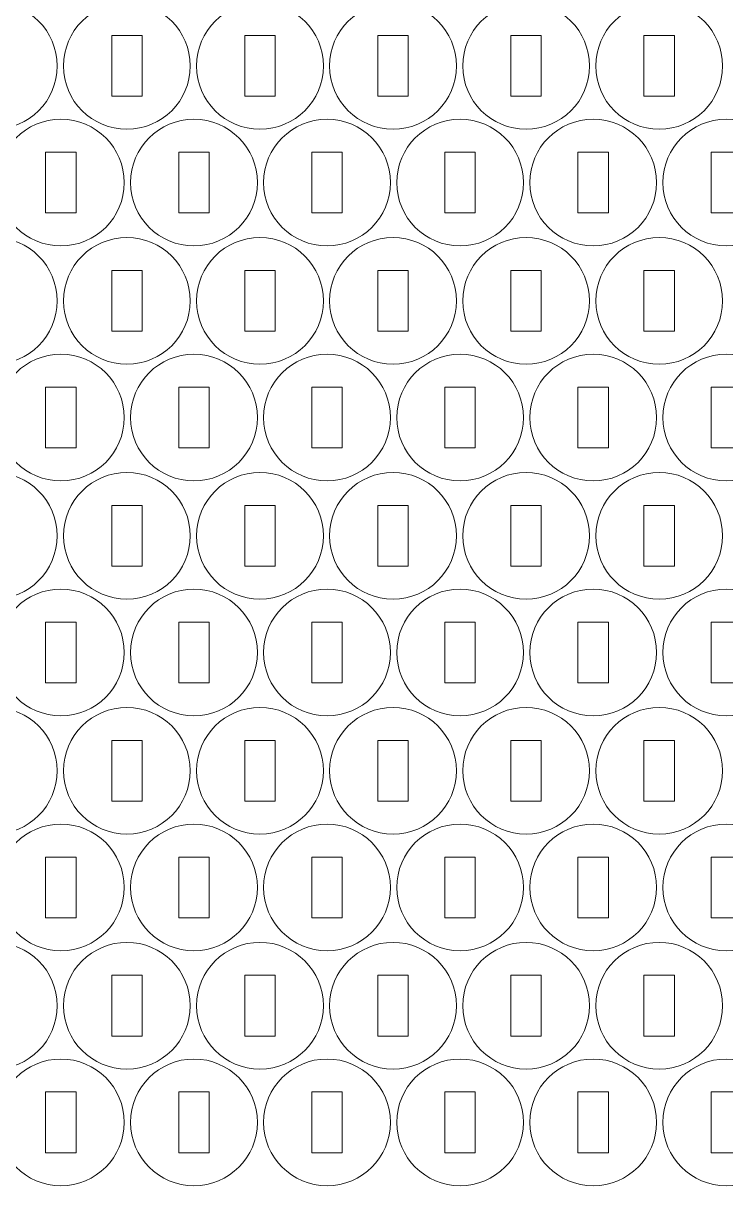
# Model space of a CAD drawing. Header units: millimetres. Extents: x -587 to 587, y -183 to 183.
# Drawn here: x 379.8 to 449.1, y -50.1 to 64.6 of the extents above; entities that cross this region are included whole.
import ezdxf

# ---------------------------------------------------------------- set-up
doc = ezdxf.new("R2010")
doc.units = ezdxf.units.MM
doc.header["$MEASUREMENT"] = 0
doc.layers.add('Camada 1', color=7, linetype='Continuous')

msp = doc.modelspace()

# ---------------------------------------------------------------- linework, layer by layer
at = {"layer": 'Camada 1', "lineweight": 20}
for points in [[(376.8884, 66.6171), (380.3402, 66.6171), (383.1384, 63.8189), (383.1384, 60.3671), (383.1384, 60.3671), (383.1384, 56.9153), (380.3402, 54.1171), (376.8884, 54.1171), (376.8884, 54.1171), (373.4366, 54.1171), (370.6384, 56.9153), (370.6384, 60.3671), (370.6384, 60.3671), (370.6384, 63.8189), (373.4366, 66.6171), (376.8884, 66.6171)], [(390.0117, 66.6171), (393.4635, 66.6171), (396.2617, 63.8189), (396.2617, 60.3671), (396.2617, 60.3671), (396.2617, 56.9153), (393.4635, 54.1171), (390.0117, 54.1171), (390.0117, 54.1171), (386.5599, 54.1171), (383.7617, 56.9153), (383.7617, 60.3671), (383.7617, 60.3671), (383.7617, 63.8189), (386.5599, 66.6171), (390.0117, 66.6171)], [(403.135, 66.6171), (406.5868, 66.6171), (409.385, 63.8189), (409.385, 60.3671), (409.385, 60.3671), (409.385, 56.9153), (406.5868, 54.1171), (403.135, 54.1171), (403.135, 54.1171), (399.6832, 54.1171), (396.885, 56.9153), (396.885, 60.3671), (396.885, 60.3671), (396.885, 63.8189), (399.6832, 66.6171), (403.135, 66.6171)], [(416.2583, 66.6171), (419.7101, 66.6171), (422.5083, 63.8189), (422.5083, 60.3671), (422.5083, 60.3671), (422.5083, 56.9153), (419.7101, 54.1171), (416.2583, 54.1171), (416.2583, 54.1171), (412.8065, 54.1171), (410.0083, 56.9153), (410.0083, 60.3671), (410.0083, 60.3671), (410.0083, 63.8189), (412.8065, 66.6171), (416.2583, 66.6171)], [(429.3816, 66.6171), (432.8334, 66.6171), (435.6316, 63.8189), (435.6316, 60.3671), (435.6316, 60.3671), (435.6316, 56.9153), (432.8334, 54.1171), (429.3816, 54.1171), (429.3816, 54.1171), (425.9298, 54.1171), (423.1316, 56.9153), (423.1316, 60.3671), (423.1316, 60.3671), (423.1316, 63.8189), (425.9298, 66.6171), (429.3816, 66.6171)], [(442.5049, 66.6171), (445.9567, 66.6171), (448.7549, 63.8189), (448.7549, 60.3671), (448.7549, 60.3671), (448.7549, 56.9153), (445.9567, 54.1171), (442.5049, 54.1171), (442.5049, 54.1171), (439.0531, 54.1171), (436.2549, 56.9153), (436.2549, 60.3671), (436.2549, 60.3671), (436.2549, 63.8189), (439.0531, 66.6171), (442.5049, 66.6171)], [(388.5117, 63.3671), (388.5117, 63.3671), (391.5117, 63.3671), (391.5117, 63.3671), (391.5117, 63.3671), (391.5117, 63.3671), (391.5117, 57.3671), (391.5117, 57.3671), (391.5117, 57.3671), (391.5117, 57.3671), (388.5117, 57.3671), (388.5117, 57.3671), (388.5117, 57.3671), (388.5117, 57.3671), (388.5117, 63.3671), (388.5117, 63.3671)], [(401.635, 63.3671), (401.635, 63.3671), (404.635, 63.3671), (404.635, 63.3671), (404.635, 63.3671), (404.635, 63.3671), (404.635, 57.3671), (404.635, 57.3671), (404.635, 57.3671), (404.635, 57.3671), (401.635, 57.3671), (401.635, 57.3671), (401.635, 57.3671), (401.635, 57.3671), (401.635, 63.3671), (401.635, 63.3671)], [(414.7583, 63.3671), (414.7583, 63.3671), (417.7583, 63.3671), (417.7583, 63.3671), (417.7583, 63.3671), (417.7583, 63.3671), (417.7583, 57.3671), (417.7583, 57.3671), (417.7583, 57.3671), (417.7583, 57.3671), (414.7583, 57.3671), (414.7583, 57.3671), (414.7583, 57.3671), (414.7583, 57.3671), (414.7583, 63.3671), (414.7583, 63.3671)], [(427.8816, 63.3671), (427.8816, 63.3671), (430.8816, 63.3671), (430.8816, 63.3671), (430.8816, 63.3671), (430.8816, 63.3671), (430.8816, 57.3671), (430.8816, 57.3671), (430.8816, 57.3671), (430.8816, 57.3671), (427.8816, 57.3671), (427.8816, 57.3671), (427.8816, 57.3671), (427.8816, 57.3671), (427.8816, 63.3671), (427.8816, 63.3671)], [(441.0049, 63.3671), (441.0049, 63.3671), (444.0049, 63.3671), (444.0049, 63.3671), (444.0049, 63.3671), (444.0049, 63.3671), (444.0049, 57.3671), (444.0049, 57.3671), (444.0049, 57.3671), (444.0049, 57.3671), (441.0049, 57.3671), (441.0049, 57.3671), (441.0049, 57.3671), (441.0049, 57.3671), (441.0049, 63.3671), (441.0049, 63.3671)], [(383.503, 55.1076), (386.9548, 55.1076), (389.753, 52.3094), (389.753, 48.8576), (389.753, 48.8576), (389.753, 45.4058), (386.9548, 42.6076), (383.503, 42.6076), (383.503, 42.6076), (380.0512, 42.6076), (377.253, 45.4058), (377.253, 48.8576), (377.253, 48.8576), (377.253, 52.3094), (380.0512, 55.1076), (383.503, 55.1076)], [(396.6263, 55.1076), (400.0781, 55.1076), (402.8763, 52.3094), (402.8763, 48.8576), (402.8763, 48.8576), (402.8763, 45.4058), (400.0781, 42.6076), (396.6263, 42.6076), (396.6263, 42.6076), (393.1745, 42.6076), (390.3763, 45.4058), (390.3763, 48.8576), (390.3763, 48.8576), (390.3763, 52.3094), (393.1745, 55.1076), (396.6263, 55.1076)], [(409.7496, 55.1076), (413.2014, 55.1076), (415.9996, 52.3094), (415.9996, 48.8576), (415.9996, 48.8576), (415.9996, 45.4058), (413.2014, 42.6076), (409.7496, 42.6076), (409.7496, 42.6076), (406.2978, 42.6076), (403.4996, 45.4058), (403.4996, 48.8576), (403.4996, 48.8576), (403.4996, 52.3094), (406.2978, 55.1076), (409.7496, 55.1076)], [(422.8729, 55.1076), (426.3247, 55.1076), (429.1229, 52.3094), (429.1229, 48.8576), (429.1229, 48.8576), (429.1229, 45.4058), (426.3247, 42.6076), (422.8729, 42.6076), (422.8729, 42.6076), (419.4211, 42.6076), (416.6229, 45.4058), (416.6229, 48.8576), (416.6229, 48.8576), (416.6229, 52.3094), (419.4211, 55.1076), (422.8729, 55.1076)], [(435.9962, 55.1076), (439.448, 55.1076), (442.2462, 52.3094), (442.2462, 48.8576), (442.2462, 48.8576), (442.2462, 45.4058), (439.448, 42.6076), (435.9962, 42.6076), (435.9962, 42.6076), (432.5444, 42.6076), (429.7462, 45.4058), (429.7462, 48.8576), (429.7462, 48.8576), (429.7462, 52.3094), (432.5444, 55.1076), (435.9962, 55.1076)], [(449.1195, 55.1076), (452.5713, 55.1076), (455.3695, 52.3094), (455.3695, 48.8576), (455.3695, 48.8576), (455.3695, 45.4058), (452.5713, 42.6076), (449.1195, 42.6076), (449.1195, 42.6076), (445.6677, 42.6076), (442.8695, 45.4058), (442.8695, 48.8576), (442.8695, 48.8576), (442.8695, 52.3094), (445.6677, 55.1076), (449.1195, 55.1076)], [(382.003, 51.8576), (382.003, 51.8576), (385.003, 51.8576), (385.003, 51.8576), (385.003, 51.8576), (385.003, 51.8576), (385.003, 45.8576), (385.003, 45.8576), (385.003, 45.8576), (385.003, 45.8576), (382.003, 45.8576), (382.003, 45.8576), (382.003, 45.8576), (382.003, 45.8576), (382.003, 51.8576), (382.003, 51.8576)], [(395.1263, 51.8576), (395.1263, 51.8576), (398.1263, 51.8576), (398.1263, 51.8576), (398.1263, 51.8576), (398.1263, 51.8576), (398.1263, 45.8576), (398.1263, 45.8576), (398.1263, 45.8576), (398.1263, 45.8576), (395.1263, 45.8576), (395.1263, 45.8576), (395.1263, 45.8576), (395.1263, 45.8576), (395.1263, 51.8576), (395.1263, 51.8576)], [(408.2496, 51.8576), (408.2496, 51.8576), (411.2496, 51.8576), (411.2496, 51.8576), (411.2496, 51.8576), (411.2496, 51.8576), (411.2496, 45.8576), (411.2496, 45.8576), (411.2496, 45.8576), (411.2496, 45.8576), (408.2496, 45.8576), (408.2496, 45.8576), (408.2496, 45.8576), (408.2496, 45.8576), (408.2496, 51.8576), (408.2496, 51.8576)], [(421.3729, 51.8576), (421.3729, 51.8576), (424.3729, 51.8576), (424.3729, 51.8576), (424.3729, 51.8576), (424.3729, 51.8576), (424.3729, 45.8576), (424.3729, 45.8576), (424.3729, 45.8576), (424.3729, 45.8576), (421.3729, 45.8576), (421.3729, 45.8576), (421.3729, 45.8576), (421.3729, 45.8576), (421.3729, 51.8576), (421.3729, 51.8576)], [(434.4962, 51.8576), (434.4962, 51.8576), (437.4962, 51.8576), (437.4962, 51.8576), (437.4962, 51.8576), (437.4962, 51.8576), (437.4962, 45.8576), (437.4962, 45.8576), (437.4962, 45.8576), (437.4962, 45.8576), (434.4962, 45.8576), (434.4962, 45.8576), (434.4962, 45.8576), (434.4962, 45.8576), (434.4962, 51.8576), (434.4962, 51.8576)], [(447.6195, 51.8576), (447.6195, 51.8576), (450.6195, 51.8576), (450.6195, 51.8576), (450.6195, 51.8576), (450.6195, 51.8576), (450.6195, 45.8576), (450.6195, 45.8576), (450.6195, 45.8576), (450.6195, 45.8576), (447.6195, 45.8576), (447.6195, 45.8576), (447.6195, 45.8576), (447.6195, 45.8576), (447.6195, 51.8576), (447.6195, 51.8576)], [(376.8884, 43.4395), (380.3402, 43.4395), (383.1384, 40.6413), (383.1384, 37.1895), (383.1384, 37.1895), (383.1384, 33.7377), (380.3402, 30.9395), (376.8884, 30.9395), (376.8884, 30.9395), (373.4366, 30.9395), (370.6384, 33.7377), (370.6384, 37.1895), (370.6384, 37.1895), (370.6384, 40.6413), (373.4366, 43.4395), (376.8884, 43.4395)], [(390.0117, 43.4395), (393.4635, 43.4395), (396.2617, 40.6413), (396.2617, 37.1895), (396.2617, 37.1895), (396.2617, 33.7377), (393.4635, 30.9395), (390.0117, 30.9395), (390.0117, 30.9395), (386.5599, 30.9395), (383.7617, 33.7377), (383.7617, 37.1895), (383.7617, 37.1895), (383.7617, 40.6413), (386.5599, 43.4395), (390.0117, 43.4395)], [(403.135, 43.4395), (406.5868, 43.4395), (409.385, 40.6413), (409.385, 37.1895), (409.385, 37.1895), (409.385, 33.7377), (406.5868, 30.9395), (403.135, 30.9395), (403.135, 30.9395), (399.6832, 30.9395), (396.885, 33.7377), (396.885, 37.1895), (396.885, 37.1895), (396.885, 40.6413), (399.6832, 43.4395), (403.135, 43.4395)], [(416.2583, 43.4395), (419.7101, 43.4395), (422.5083, 40.6413), (422.5083, 37.1895), (422.5083, 37.1895), (422.5083, 33.7377), (419.7101, 30.9395), (416.2583, 30.9395), (416.2583, 30.9395), (412.8065, 30.9395), (410.0083, 33.7377), (410.0083, 37.1895), (410.0083, 37.1895), (410.0083, 40.6413), (412.8065, 43.4395), (416.2583, 43.4395)], [(429.3816, 43.4395), (432.8334, 43.4395), (435.6316, 40.6413), (435.6316, 37.1895), (435.6316, 37.1895), (435.6316, 33.7377), (432.8334, 30.9395), (429.3816, 30.9395), (429.3816, 30.9395), (425.9298, 30.9395), (423.1316, 33.7377), (423.1316, 37.1895), (423.1316, 37.1895), (423.1316, 40.6413), (425.9298, 43.4395), (429.3816, 43.4395)], [(442.5049, 43.4395), (445.9567, 43.4395), (448.7549, 40.6413), (448.7549, 37.1895), (448.7549, 37.1895), (448.7549, 33.7377), (445.9567, 30.9395), (442.5049, 30.9395), (442.5049, 30.9395), (439.0531, 30.9395), (436.2549, 33.7377), (436.2549, 37.1895), (436.2549, 37.1895), (436.2549, 40.6413), (439.0531, 43.4395), (442.5049, 43.4395)], [(388.5117, 40.1895), (388.5117, 40.1895), (391.5117, 40.1895), (391.5117, 40.1895), (391.5117, 40.1895), (391.5117, 40.1895), (391.5117, 34.1895), (391.5117, 34.1895), (391.5117, 34.1895), (391.5117, 34.1895), (388.5117, 34.1895), (388.5117, 34.1895), (388.5117, 34.1895), (388.5117, 34.1895), (388.5117, 40.1895), (388.5117, 40.1895)], [(401.635, 40.1895), (401.635, 40.1895), (404.635, 40.1895), (404.635, 40.1895), (404.635, 40.1895), (404.635, 40.1895), (404.635, 34.1895), (404.635, 34.1895), (404.635, 34.1895), (404.635, 34.1895), (401.635, 34.1895), (401.635, 34.1895), (401.635, 34.1895), (401.635, 34.1895), (401.635, 40.1895), (401.635, 40.1895)], [(414.7583, 40.1895), (414.7583, 40.1895), (417.7583, 40.1895), (417.7583, 40.1895), (417.7583, 40.1895), (417.7583, 40.1895), (417.7583, 34.1895), (417.7583, 34.1895), (417.7583, 34.1895), (417.7583, 34.1895), (414.7583, 34.1895), (414.7583, 34.1895), (414.7583, 34.1895), (414.7583, 34.1895), (414.7583, 40.1895), (414.7583, 40.1895)], [(427.8816, 40.1895), (427.8816, 40.1895), (430.8816, 40.1895), (430.8816, 40.1895), (430.8816, 40.1895), (430.8816, 40.1895), (430.8816, 34.1895), (430.8816, 34.1895), (430.8816, 34.1895), (430.8816, 34.1895), (427.8816, 34.1895), (427.8816, 34.1895), (427.8816, 34.1895), (427.8816, 34.1895), (427.8816, 40.1895), (427.8816, 40.1895)], [(441.0049, 40.1895), (441.0049, 40.1895), (444.0049, 40.1895), (444.0049, 40.1895), (444.0049, 40.1895), (444.0049, 40.1895), (444.0049, 34.1895), (444.0049, 34.1895), (444.0049, 34.1895), (444.0049, 34.1895), (441.0049, 34.1895), (441.0049, 34.1895), (441.0049, 34.1895), (441.0049, 34.1895), (441.0049, 40.1895), (441.0049, 40.1895)], [(383.503, 31.93), (386.9548, 31.93), (389.753, 29.1318), (389.753, 25.68), (389.753, 25.68), (389.753, 22.2282), (386.9548, 19.43), (383.503, 19.43), (383.503, 19.43), (380.0512, 19.43), (377.253, 22.2282), (377.253, 25.68), (377.253, 25.68), (377.253, 29.1318), (380.0512, 31.93), (383.503, 31.93)], [(396.6263, 31.93), (400.0781, 31.93), (402.8763, 29.1318), (402.8763, 25.68), (402.8763, 25.68), (402.8763, 22.2282), (400.0781, 19.43), (396.6263, 19.43), (396.6263, 19.43), (393.1745, 19.43), (390.3763, 22.2282), (390.3763, 25.68), (390.3763, 25.68), (390.3763, 29.1318), (393.1745, 31.93), (396.6263, 31.93)], [(409.7496, 31.93), (413.2014, 31.93), (415.9996, 29.1318), (415.9996, 25.68), (415.9996, 25.68), (415.9996, 22.2282), (413.2014, 19.43), (409.7496, 19.43), (409.7496, 19.43), (406.2978, 19.43), (403.4996, 22.2282), (403.4996, 25.68), (403.4996, 25.68), (403.4996, 29.1318), (406.2978, 31.93), (409.7496, 31.93)], [(422.8729, 31.93), (426.3247, 31.93), (429.1229, 29.1318), (429.1229, 25.68), (429.1229, 25.68), (429.1229, 22.2282), (426.3247, 19.43), (422.8729, 19.43), (422.8729, 19.43), (419.4211, 19.43), (416.6229, 22.2282), (416.6229, 25.68), (416.6229, 25.68), (416.6229, 29.1318), (419.4211, 31.93), (422.8729, 31.93)], [(435.9962, 31.93), (439.448, 31.93), (442.2462, 29.1318), (442.2462, 25.68), (442.2462, 25.68), (442.2462, 22.2282), (439.448, 19.43), (435.9962, 19.43), (435.9962, 19.43), (432.5444, 19.43), (429.7462, 22.2282), (429.7462, 25.68), (429.7462, 25.68), (429.7462, 29.1318), (432.5444, 31.93), (435.9962, 31.93)], [(449.1195, 31.93), (452.5713, 31.93), (455.3695, 29.1318), (455.3695, 25.68), (455.3695, 25.68), (455.3695, 22.2282), (452.5713, 19.43), (449.1195, 19.43), (449.1195, 19.43), (445.6677, 19.43), (442.8695, 22.2282), (442.8695, 25.68), (442.8695, 25.68), (442.8695, 29.1318), (445.6677, 31.93), (449.1195, 31.93)], [(382.003, 28.68), (382.003, 28.68), (385.003, 28.68), (385.003, 28.68), (385.003, 28.68), (385.003, 28.68), (385.003, 22.68), (385.003, 22.68), (385.003, 22.68), (385.003, 22.68), (382.003, 22.68), (382.003, 22.68), (382.003, 22.68), (382.003, 22.68), (382.003, 28.68), (382.003, 28.68)], [(395.1263, 28.68), (395.1263, 28.68), (398.1263, 28.68), (398.1263, 28.68), (398.1263, 28.68), (398.1263, 28.68), (398.1263, 22.68), (398.1263, 22.68), (398.1263, 22.68), (398.1263, 22.68), (395.1263, 22.68), (395.1263, 22.68), (395.1263, 22.68), (395.1263, 22.68), (395.1263, 28.68), (395.1263, 28.68)], [(408.2496, 28.68), (408.2496, 28.68), (411.2496, 28.68), (411.2496, 28.68), (411.2496, 28.68), (411.2496, 28.68), (411.2496, 22.68), (411.2496, 22.68), (411.2496, 22.68), (411.2496, 22.68), (408.2496, 22.68), (408.2496, 22.68), (408.2496, 22.68), (408.2496, 22.68), (408.2496, 28.68), (408.2496, 28.68)], [(421.3729, 28.68), (421.3729, 28.68), (424.3729, 28.68), (424.3729, 28.68), (424.3729, 28.68), (424.3729, 28.68), (424.3729, 22.68), (424.3729, 22.68), (424.3729, 22.68), (424.3729, 22.68), (421.3729, 22.68), (421.3729, 22.68), (421.3729, 22.68), (421.3729, 22.68), (421.3729, 28.68), (421.3729, 28.68)], [(434.4962, 28.68), (434.4962, 28.68), (437.4962, 28.68), (437.4962, 28.68), (437.4962, 28.68), (437.4962, 28.68), (437.4962, 22.68), (437.4962, 22.68), (437.4962, 22.68), (437.4962, 22.68), (434.4962, 22.68), (434.4962, 22.68), (434.4962, 22.68), (434.4962, 22.68), (434.4962, 28.68), (434.4962, 28.68)], [(447.6195, 28.68), (447.6195, 28.68), (450.6195, 28.68), (450.6195, 28.68), (450.6195, 28.68), (450.6195, 28.68), (450.6195, 22.68), (450.6195, 22.68), (450.6195, 22.68), (450.6195, 22.68), (447.6195, 22.68), (447.6195, 22.68), (447.6195, 22.68), (447.6195, 22.68), (447.6195, 28.68), (447.6195, 28.68)], [(376.8884, 20.2619), (380.3402, 20.2619), (383.1384, 17.4637), (383.1384, 14.0119), (383.1384, 14.0119), (383.1384, 10.5601), (380.3402, 7.7619), (376.8884, 7.7619), (376.8884, 7.7619), (373.4366, 7.7619), (370.6384, 10.5601), (370.6384, 14.0119), (370.6384, 14.0119), (370.6384, 17.4637), (373.4366, 20.2619), (376.8884, 20.2619)], [(390.0117, 20.2619), (393.4635, 20.2619), (396.2617, 17.4637), (396.2617, 14.0119), (396.2617, 14.0119), (396.2617, 10.5601), (393.4635, 7.7619), (390.0117, 7.7619), (390.0117, 7.7619), (386.5599, 7.7619), (383.7617, 10.5601), (383.7617, 14.0119), (383.7617, 14.0119), (383.7617, 17.4637), (386.5599, 20.2619), (390.0117, 20.2619)], [(403.135, 20.2619), (406.5868, 20.2619), (409.385, 17.4637), (409.385, 14.0119), (409.385, 14.0119), (409.385, 10.5601), (406.5868, 7.7619), (403.135, 7.7619), (403.135, 7.7619), (399.6832, 7.7619), (396.885, 10.5601), (396.885, 14.0119), (396.885, 14.0119), (396.885, 17.4637), (399.6832, 20.2619), (403.135, 20.2619)], [(416.2583, 20.2619), (419.7101, 20.2619), (422.5083, 17.4637), (422.5083, 14.0119), (422.5083, 14.0119), (422.5083, 10.5601), (419.7101, 7.7619), (416.2583, 7.7619), (416.2583, 7.7619), (412.8065, 7.7619), (410.0083, 10.5601), (410.0083, 14.0119), (410.0083, 14.0119), (410.0083, 17.4637), (412.8065, 20.2619), (416.2583, 20.2619)], [(429.3816, 20.2619), (432.8334, 20.2619), (435.6316, 17.4637), (435.6316, 14.0119), (435.6316, 14.0119), (435.6316, 10.5601), (432.8334, 7.7619), (429.3816, 7.7619), (429.3816, 7.7619), (425.9298, 7.7619), (423.1316, 10.5601), (423.1316, 14.0119), (423.1316, 14.0119), (423.1316, 17.4637), (425.9298, 20.2619), (429.3816, 20.2619)], [(442.5049, 20.2619), (445.9567, 20.2619), (448.7549, 17.4637), (448.7549, 14.0119), (448.7549, 14.0119), (448.7549, 10.5601), (445.9567, 7.7619), (442.5049, 7.7619), (442.5049, 7.7619), (439.0531, 7.7619), (436.2549, 10.5601), (436.2549, 14.0119), (436.2549, 14.0119), (436.2549, 17.4637), (439.0531, 20.2619), (442.5049, 20.2619)], [(388.5117, 17.0119), (388.5117, 17.0119), (391.5117, 17.0119), (391.5117, 17.0119), (391.5117, 17.0119), (391.5117, 17.0119), (391.5117, 11.0119), (391.5117, 11.0119), (391.5117, 11.0119), (391.5117, 11.0119), (388.5117, 11.0119), (388.5117, 11.0119), (388.5117, 11.0119), (388.5117, 11.0119), (388.5117, 17.0119), (388.5117, 17.0119)], [(401.635, 17.0119), (401.635, 17.0119), (404.635, 17.0119), (404.635, 17.0119), (404.635, 17.0119), (404.635, 17.0119), (404.635, 11.0119), (404.635, 11.0119), (404.635, 11.0119), (404.635, 11.0119), (401.635, 11.0119), (401.635, 11.0119), (401.635, 11.0119), (401.635, 11.0119), (401.635, 17.0119), (401.635, 17.0119)], [(414.7583, 17.0119), (414.7583, 17.0119), (417.7583, 17.0119), (417.7583, 17.0119), (417.7583, 17.0119), (417.7583, 17.0119), (417.7583, 11.0119), (417.7583, 11.0119), (417.7583, 11.0119), (417.7583, 11.0119), (414.7583, 11.0119), (414.7583, 11.0119), (414.7583, 11.0119), (414.7583, 11.0119), (414.7583, 17.0119), (414.7583, 17.0119)], [(427.8816, 17.0119), (427.8816, 17.0119), (430.8816, 17.0119), (430.8816, 17.0119), (430.8816, 17.0119), (430.8816, 17.0119), (430.8816, 11.0119), (430.8816, 11.0119), (430.8816, 11.0119), (430.8816, 11.0119), (427.8816, 11.0119), (427.8816, 11.0119), (427.8816, 11.0119), (427.8816, 11.0119), (427.8816, 17.0119), (427.8816, 17.0119)], [(441.0049, 17.0119), (441.0049, 17.0119), (444.0049, 17.0119), (444.0049, 17.0119), (444.0049, 17.0119), (444.0049, 17.0119), (444.0049, 11.0119), (444.0049, 11.0119), (444.0049, 11.0119), (444.0049, 11.0119), (441.0049, 11.0119), (441.0049, 11.0119), (441.0049, 11.0119), (441.0049, 11.0119), (441.0049, 17.0119), (441.0049, 17.0119)], [(383.503, 8.7524), (386.9548, 8.7524), (389.753, 5.9542), (389.753, 2.5024), (389.753, 2.5024), (389.753, -0.9494), (386.9548, -3.7476), (383.503, -3.7476), (383.503, -3.7476), (380.0512, -3.7476), (377.253, -0.9494), (377.253, 2.5024), (377.253, 2.5024), (377.253, 5.9542), (380.0512, 8.7524), (383.503, 8.7524)], [(396.6263, 8.7524), (400.0781, 8.7524), (402.8763, 5.9542), (402.8763, 2.5024), (402.8763, 2.5024), (402.8763, -0.9494), (400.0781, -3.7476), (396.6263, -3.7476), (396.6263, -3.7476), (393.1745, -3.7476), (390.3763, -0.9494), (390.3763, 2.5024), (390.3763, 2.5024), (390.3763, 5.9542), (393.1745, 8.7524), (396.6263, 8.7524)], [(409.7496, 8.7524), (413.2014, 8.7524), (415.9996, 5.9542), (415.9996, 2.5024), (415.9996, 2.5024), (415.9996, -0.9494), (413.2014, -3.7476), (409.7496, -3.7476), (409.7496, -3.7476), (406.2978, -3.7476), (403.4996, -0.9494), (403.4996, 2.5024), (403.4996, 2.5024), (403.4996, 5.9542), (406.2978, 8.7524), (409.7496, 8.7524)], [(422.8729, 8.7524), (426.3247, 8.7524), (429.1229, 5.9542), (429.1229, 2.5024), (429.1229, 2.5024), (429.1229, -0.9494), (426.3247, -3.7476), (422.8729, -3.7476), (422.8729, -3.7476), (419.4211, -3.7476), (416.6229, -0.9494), (416.6229, 2.5024), (416.6229, 2.5024), (416.6229, 5.9542), (419.4211, 8.7524), (422.8729, 8.7524)], [(435.9962, 8.7524), (439.448, 8.7524), (442.2462, 5.9542), (442.2462, 2.5024), (442.2462, 2.5024), (442.2462, -0.9494), (439.448, -3.7476), (435.9962, -3.7476), (435.9962, -3.7476), (432.5444, -3.7476), (429.7462, -0.9494), (429.7462, 2.5024), (429.7462, 2.5024), (429.7462, 5.9542), (432.5444, 8.7524), (435.9962, 8.7524)], [(449.1195, 8.7524), (452.5713, 8.7524), (455.3695, 5.9542), (455.3695, 2.5024), (455.3695, 2.5024), (455.3695, -0.9494), (452.5713, -3.7476), (449.1195, -3.7476), (449.1195, -3.7476), (445.6677, -3.7476), (442.8695, -0.9494), (442.8695, 2.5024), (442.8695, 2.5024), (442.8695, 5.9542), (445.6677, 8.7524), (449.1195, 8.7524)], [(382.003, 5.5024), (382.003, 5.5024), (385.003, 5.5024), (385.003, 5.5024), (385.003, 5.5024), (385.003, 5.5024), (385.003, -0.4976), (385.003, -0.4976), (385.003, -0.4976), (385.003, -0.4976), (382.003, -0.4976), (382.003, -0.4976), (382.003, -0.4976), (382.003, -0.4976), (382.003, 5.5024), (382.003, 5.5024)], [(395.1263, 5.5024), (395.1263, 5.5024), (398.1263, 5.5024), (398.1263, 5.5024), (398.1263, 5.5024), (398.1263, 5.5024), (398.1263, -0.4976), (398.1263, -0.4976), (398.1263, -0.4976), (398.1263, -0.4976), (395.1263, -0.4976), (395.1263, -0.4976), (395.1263, -0.4976), (395.1263, -0.4976), (395.1263, 5.5024), (395.1263, 5.5024)], [(408.2496, 5.5024), (408.2496, 5.5024), (411.2496, 5.5024), (411.2496, 5.5024), (411.2496, 5.5024), (411.2496, 5.5024), (411.2496, -0.4976), (411.2496, -0.4976), (411.2496, -0.4976), (411.2496, -0.4976), (408.2496, -0.4976), (408.2496, -0.4976), (408.2496, -0.4976), (408.2496, -0.4976), (408.2496, 5.5024), (408.2496, 5.5024)], [(421.3729, 5.5024), (421.3729, 5.5024), (424.3729, 5.5024), (424.3729, 5.5024), (424.3729, 5.5024), (424.3729, 5.5024), (424.3729, -0.4976), (424.3729, -0.4976), (424.3729, -0.4976), (424.3729, -0.4976), (421.3729, -0.4976), (421.3729, -0.4976), (421.3729, -0.4976), (421.3729, -0.4976), (421.3729, 5.5024), (421.3729, 5.5024)], [(434.4962, 5.5024), (434.4962, 5.5024), (437.4962, 5.5024), (437.4962, 5.5024), (437.4962, 5.5024), (437.4962, 5.5024), (437.4962, -0.4976), (437.4962, -0.4976), (437.4962, -0.4976), (437.4962, -0.4976), (434.4962, -0.4976), (434.4962, -0.4976), (434.4962, -0.4976), (434.4962, -0.4976), (434.4962, 5.5024), (434.4962, 5.5024)], [(447.6195, 5.5024), (447.6195, 5.5024), (450.6195, 5.5024), (450.6195, 5.5024), (450.6195, 5.5024), (450.6195, 5.5024), (450.6195, -0.4976), (450.6195, -0.4976), (450.6195, -0.4976), (450.6195, -0.4976), (447.6195, -0.4976), (447.6195, -0.4976), (447.6195, -0.4976), (447.6195, -0.4976), (447.6195, 5.5024), (447.6195, 5.5024)], [(376.8884, -2.9157), (380.3402, -2.9157), (383.1384, -5.7139), (383.1384, -9.1657), (383.1384, -9.1657), (383.1384, -12.6175), (380.3402, -15.4157), (376.8884, -15.4157), (376.8884, -15.4157), (373.4366, -15.4157), (370.6384, -12.6175), (370.6384, -9.1657), (370.6384, -9.1657), (370.6384, -5.7139), (373.4366, -2.9157), (376.8884, -2.9157)], [(390.0117, -2.9157), (393.4635, -2.9157), (396.2617, -5.7139), (396.2617, -9.1657), (396.2617, -9.1657), (396.2617, -12.6175), (393.4635, -15.4157), (390.0117, -15.4157), (390.0117, -15.4157), (386.5599, -15.4157), (383.7617, -12.6175), (383.7617, -9.1657), (383.7617, -9.1657), (383.7617, -5.7139), (386.5599, -2.9157), (390.0117, -2.9157)], [(403.135, -2.9157), (406.5868, -2.9157), (409.385, -5.7139), (409.385, -9.1657), (409.385, -9.1657), (409.385, -12.6175), (406.5868, -15.4157), (403.135, -15.4157), (403.135, -15.4157), (399.6832, -15.4157), (396.885, -12.6175), (396.885, -9.1657), (396.885, -9.1657), (396.885, -5.7139), (399.6832, -2.9157), (403.135, -2.9157)], [(416.2583, -2.9157), (419.7101, -2.9157), (422.5083, -5.7139), (422.5083, -9.1657), (422.5083, -9.1657), (422.5083, -12.6175), (419.7101, -15.4157), (416.2583, -15.4157), (416.2583, -15.4157), (412.8065, -15.4157), (410.0083, -12.6175), (410.0083, -9.1657), (410.0083, -9.1657), (410.0083, -5.7139), (412.8065, -2.9157), (416.2583, -2.9157)], [(429.3816, -2.9157), (432.8334, -2.9157), (435.6316, -5.7139), (435.6316, -9.1657), (435.6316, -9.1657), (435.6316, -12.6175), (432.8334, -15.4157), (429.3816, -15.4157), (429.3816, -15.4157), (425.9298, -15.4157), (423.1316, -12.6175), (423.1316, -9.1657), (423.1316, -9.1657), (423.1316, -5.7139), (425.9298, -2.9157), (429.3816, -2.9157)], [(442.5049, -2.9157), (445.9567, -2.9157), (448.7549, -5.7139), (448.7549, -9.1657), (448.7549, -9.1657), (448.7549, -12.6175), (445.9567, -15.4157), (442.5049, -15.4157), (442.5049, -15.4157), (439.0531, -15.4157), (436.2549, -12.6175), (436.2549, -9.1657), (436.2549, -9.1657), (436.2549, -5.7139), (439.0531, -2.9157), (442.5049, -2.9157)], [(388.5117, -6.1657), (388.5117, -6.1657), (391.5117, -6.1657), (391.5117, -6.1657), (391.5117, -6.1657), (391.5117, -6.1657), (391.5117, -12.1657), (391.5117, -12.1657), (391.5117, -12.1657), (391.5117, -12.1657), (388.5117, -12.1657), (388.5117, -12.1657), (388.5117, -12.1657), (388.5117, -12.1657), (388.5117, -6.1657), (388.5117, -6.1657)], [(401.635, -6.1657), (401.635, -6.1657), (404.635, -6.1657), (404.635, -6.1657), (404.635, -6.1657), (404.635, -6.1657), (404.635, -12.1657), (404.635, -12.1657), (404.635, -12.1657), (404.635, -12.1657), (401.635, -12.1657), (401.635, -12.1657), (401.635, -12.1657), (401.635, -12.1657), (401.635, -6.1657), (401.635, -6.1657)], [(414.7583, -6.1657), (414.7583, -6.1657), (417.7583, -6.1657), (417.7583, -6.1657), (417.7583, -6.1657), (417.7583, -6.1657), (417.7583, -12.1657), (417.7583, -12.1657), (417.7583, -12.1657), (417.7583, -12.1657), (414.7583, -12.1657), (414.7583, -12.1657), (414.7583, -12.1657), (414.7583, -12.1657), (414.7583, -6.1657), (414.7583, -6.1657)], [(427.8816, -6.1657), (427.8816, -6.1657), (430.8816, -6.1657), (430.8816, -6.1657), (430.8816, -6.1657), (430.8816, -6.1657), (430.8816, -12.1657), (430.8816, -12.1657), (430.8816, -12.1657), (430.8816, -12.1657), (427.8816, -12.1657), (427.8816, -12.1657), (427.8816, -12.1657), (427.8816, -12.1657), (427.8816, -6.1657), (427.8816, -6.1657)], [(441.0049, -6.1657), (441.0049, -6.1657), (444.0049, -6.1657), (444.0049, -6.1657), (444.0049, -6.1657), (444.0049, -6.1657), (444.0049, -12.1657), (444.0049, -12.1657), (444.0049, -12.1657), (444.0049, -12.1657), (441.0049, -12.1657), (441.0049, -12.1657), (441.0049, -12.1657), (441.0049, -12.1657), (441.0049, -6.1657), (441.0049, -6.1657)], [(383.503, -14.4252), (386.9548, -14.4252), (389.753, -17.2234), (389.753, -20.6752), (389.753, -20.6752), (389.753, -24.127), (386.9548, -26.9252), (383.503, -26.9252), (383.503, -26.9252), (380.0512, -26.9252), (377.253, -24.127), (377.253, -20.6752), (377.253, -20.6752), (377.253, -17.2234), (380.0512, -14.4252), (383.503, -14.4252)], [(396.6263, -14.4252), (400.0781, -14.4252), (402.8763, -17.2234), (402.8763, -20.6752), (402.8763, -20.6752), (402.8763, -24.127), (400.0781, -26.9252), (396.6263, -26.9252), (396.6263, -26.9252), (393.1745, -26.9252), (390.3763, -24.127), (390.3763, -20.6752), (390.3763, -20.6752), (390.3763, -17.2234), (393.1745, -14.4252), (396.6263, -14.4252)], [(409.7496, -14.4252), (413.2014, -14.4252), (415.9996, -17.2234), (415.9996, -20.6752), (415.9996, -20.6752), (415.9996, -24.127), (413.2014, -26.9252), (409.7496, -26.9252), (409.7496, -26.9252), (406.2978, -26.9252), (403.4996, -24.127), (403.4996, -20.6752), (403.4996, -20.6752), (403.4996, -17.2234), (406.2978, -14.4252), (409.7496, -14.4252)], [(422.8729, -14.4252), (426.3247, -14.4252), (429.1229, -17.2234), (429.1229, -20.6752), (429.1229, -20.6752), (429.1229, -24.127), (426.3247, -26.9252), (422.8729, -26.9252), (422.8729, -26.9252), (419.4211, -26.9252), (416.6229, -24.127), (416.6229, -20.6752), (416.6229, -20.6752), (416.6229, -17.2234), (419.4211, -14.4252), (422.8729, -14.4252)], [(435.9962, -14.4252), (439.448, -14.4252), (442.2462, -17.2234), (442.2462, -20.6752), (442.2462, -20.6752), (442.2462, -24.127), (439.448, -26.9252), (435.9962, -26.9252), (435.9962, -26.9252), (432.5444, -26.9252), (429.7462, -24.127), (429.7462, -20.6752), (429.7462, -20.6752), (429.7462, -17.2234), (432.5444, -14.4252), (435.9962, -14.4252)], [(449.1195, -14.4252), (452.5713, -14.4252), (455.3695, -17.2234), (455.3695, -20.6752), (455.3695, -20.6752), (455.3695, -24.127), (452.5713, -26.9252), (449.1195, -26.9252), (449.1195, -26.9252), (445.6677, -26.9252), (442.8695, -24.127), (442.8695, -20.6752), (442.8695, -20.6752), (442.8695, -17.2234), (445.6677, -14.4252), (449.1195, -14.4252)], [(382.003, -17.6752), (382.003, -17.6752), (385.003, -17.6752), (385.003, -17.6752), (385.003, -17.6752), (385.003, -17.6752), (385.003, -23.6752), (385.003, -23.6752), (385.003, -23.6752), (385.003, -23.6752), (382.003, -23.6752), (382.003, -23.6752), (382.003, -23.6752), (382.003, -23.6752), (382.003, -17.6752), (382.003, -17.6752)], [(395.1263, -17.6752), (395.1263, -17.6752), (398.1263, -17.6752), (398.1263, -17.6752), (398.1263, -17.6752), (398.1263, -17.6752), (398.1263, -23.6752), (398.1263, -23.6752), (398.1263, -23.6752), (398.1263, -23.6752), (395.1263, -23.6752), (395.1263, -23.6752), (395.1263, -23.6752), (395.1263, -23.6752), (395.1263, -17.6752), (395.1263, -17.6752)], [(408.2496, -17.6752), (408.2496, -17.6752), (411.2496, -17.6752), (411.2496, -17.6752), (411.2496, -17.6752), (411.2496, -17.6752), (411.2496, -23.6752), (411.2496, -23.6752), (411.2496, -23.6752), (411.2496, -23.6752), (408.2496, -23.6752), (408.2496, -23.6752), (408.2496, -23.6752), (408.2496, -23.6752), (408.2496, -17.6752), (408.2496, -17.6752)], [(421.3729, -17.6752), (421.3729, -17.6752), (424.3729, -17.6752), (424.3729, -17.6752), (424.3729, -17.6752), (424.3729, -17.6752), (424.3729, -23.6752), (424.3729, -23.6752), (424.3729, -23.6752), (424.3729, -23.6752), (421.3729, -23.6752), (421.3729, -23.6752), (421.3729, -23.6752), (421.3729, -23.6752), (421.3729, -17.6752), (421.3729, -17.6752)], [(434.4962, -17.6752), (434.4962, -17.6752), (437.4962, -17.6752), (437.4962, -17.6752), (437.4962, -17.6752), (437.4962, -17.6752), (437.4962, -23.6752), (437.4962, -23.6752), (437.4962, -23.6752), (437.4962, -23.6752), (434.4962, -23.6752), (434.4962, -23.6752), (434.4962, -23.6752), (434.4962, -23.6752), (434.4962, -17.6752), (434.4962, -17.6752)], [(447.6195, -17.6752), (447.6195, -17.6752), (450.6195, -17.6752), (450.6195, -17.6752), (450.6195, -17.6752), (450.6195, -17.6752), (450.6195, -23.6752), (450.6195, -23.6752), (450.6195, -23.6752), (450.6195, -23.6752), (447.6195, -23.6752), (447.6195, -23.6752), (447.6195, -23.6752), (447.6195, -23.6752), (447.6195, -17.6752), (447.6195, -17.6752)], [(376.8884, -26.0933), (380.3402, -26.0933), (383.1384, -28.8915), (383.1384, -32.3433), (383.1384, -32.3433), (383.1384, -35.7951), (380.3402, -38.5933), (376.8884, -38.5933), (376.8884, -38.5933), (373.4366, -38.5933), (370.6384, -35.7951), (370.6384, -32.3433), (370.6384, -32.3433), (370.6384, -28.8915), (373.4366, -26.0933), (376.8884, -26.0933)], [(390.0117, -26.0933), (393.4635, -26.0933), (396.2617, -28.8915), (396.2617, -32.3433), (396.2617, -32.3433), (396.2617, -35.7951), (393.4635, -38.5933), (390.0117, -38.5933), (390.0117, -38.5933), (386.5599, -38.5933), (383.7617, -35.7951), (383.7617, -32.3433), (383.7617, -32.3433), (383.7617, -28.8915), (386.5599, -26.0933), (390.0117, -26.0933)], [(403.135, -26.0933), (406.5868, -26.0933), (409.385, -28.8915), (409.385, -32.3433), (409.385, -32.3433), (409.385, -35.7951), (406.5868, -38.5933), (403.135, -38.5933), (403.135, -38.5933), (399.6832, -38.5933), (396.885, -35.7951), (396.885, -32.3433), (396.885, -32.3433), (396.885, -28.8915), (399.6832, -26.0933), (403.135, -26.0933)], [(416.2583, -26.0933), (419.7101, -26.0933), (422.5083, -28.8915), (422.5083, -32.3433), (422.5083, -32.3433), (422.5083, -35.7951), (419.7101, -38.5933), (416.2583, -38.5933), (416.2583, -38.5933), (412.8065, -38.5933), (410.0083, -35.7951), (410.0083, -32.3433), (410.0083, -32.3433), (410.0083, -28.8915), (412.8065, -26.0933), (416.2583, -26.0933)], [(429.3816, -26.0933), (432.8334, -26.0933), (435.6316, -28.8915), (435.6316, -32.3433), (435.6316, -32.3433), (435.6316, -35.7951), (432.8334, -38.5933), (429.3816, -38.5933), (429.3816, -38.5933), (425.9298, -38.5933), (423.1316, -35.7951), (423.1316, -32.3433), (423.1316, -32.3433), (423.1316, -28.8915), (425.9298, -26.0933), (429.3816, -26.0933)], [(442.5049, -26.0933), (445.9567, -26.0933), (448.7549, -28.8915), (448.7549, -32.3433), (448.7549, -32.3433), (448.7549, -35.7951), (445.9567, -38.5933), (442.5049, -38.5933), (442.5049, -38.5933), (439.0531, -38.5933), (436.2549, -35.7951), (436.2549, -32.3433), (436.2549, -32.3433), (436.2549, -28.8915), (439.0531, -26.0933), (442.5049, -26.0933)], [(388.5117, -29.3433), (388.5117, -29.3433), (391.5117, -29.3433), (391.5117, -29.3433), (391.5117, -29.3433), (391.5117, -29.3433), (391.5117, -35.3433), (391.5117, -35.3433), (391.5117, -35.3433), (391.5117, -35.3433), (388.5117, -35.3433), (388.5117, -35.3433), (388.5117, -35.3433), (388.5117, -35.3433), (388.5117, -29.3433), (388.5117, -29.3433)], [(401.635, -29.3433), (401.635, -29.3433), (404.635, -29.3433), (404.635, -29.3433), (404.635, -29.3433), (404.635, -29.3433), (404.635, -35.3433), (404.635, -35.3433), (404.635, -35.3433), (404.635, -35.3433), (401.635, -35.3433), (401.635, -35.3433), (401.635, -35.3433), (401.635, -35.3433), (401.635, -29.3433), (401.635, -29.3433)], [(414.7583, -29.3433), (414.7583, -29.3433), (417.7583, -29.3433), (417.7583, -29.3433), (417.7583, -29.3433), (417.7583, -29.3433), (417.7583, -35.3433), (417.7583, -35.3433), (417.7583, -35.3433), (417.7583, -35.3433), (414.7583, -35.3433), (414.7583, -35.3433), (414.7583, -35.3433), (414.7583, -35.3433), (414.7583, -29.3433), (414.7583, -29.3433)], [(427.8816, -29.3433), (427.8816, -29.3433), (430.8816, -29.3433), (430.8816, -29.3433), (430.8816, -29.3433), (430.8816, -29.3433), (430.8816, -35.3433), (430.8816, -35.3433), (430.8816, -35.3433), (430.8816, -35.3433), (427.8816, -35.3433), (427.8816, -35.3433), (427.8816, -35.3433), (427.8816, -35.3433), (427.8816, -29.3433), (427.8816, -29.3433)], [(441.0049, -29.3433), (441.0049, -29.3433), (444.0049, -29.3433), (444.0049, -29.3433), (444.0049, -29.3433), (444.0049, -29.3433), (444.0049, -35.3433), (444.0049, -35.3433), (444.0049, -35.3433), (444.0049, -35.3433), (441.0049, -35.3433), (441.0049, -35.3433), (441.0049, -35.3433), (441.0049, -35.3433), (441.0049, -29.3433), (441.0049, -29.3433)], [(383.503, -37.6028), (386.9548, -37.6028), (389.753, -40.401), (389.753, -43.8528), (389.753, -43.8528), (389.753, -47.3046), (386.9548, -50.1028), (383.503, -50.1028), (383.503, -50.1028), (380.0512, -50.1028), (377.253, -47.3046), (377.253, -43.8528), (377.253, -43.8528), (377.253, -40.401), (380.0512, -37.6028), (383.503, -37.6028)], [(396.6263, -37.6028), (400.0781, -37.6028), (402.8763, -40.401), (402.8763, -43.8528), (402.8763, -43.8528), (402.8763, -47.3046), (400.0781, -50.1028), (396.6263, -50.1028), (396.6263, -50.1028), (393.1745, -50.1028), (390.3763, -47.3046), (390.3763, -43.8528), (390.3763, -43.8528), (390.3763, -40.401), (393.1745, -37.6028), (396.6263, -37.6028)], [(409.7496, -37.6028), (413.2014, -37.6028), (415.9996, -40.401), (415.9996, -43.8528), (415.9996, -43.8528), (415.9996, -47.3046), (413.2014, -50.1028), (409.7496, -50.1028), (409.7496, -50.1028), (406.2978, -50.1028), (403.4996, -47.3046), (403.4996, -43.8528), (403.4996, -43.8528), (403.4996, -40.401), (406.2978, -37.6028), (409.7496, -37.6028)], [(422.8729, -37.6028), (426.3247, -37.6028), (429.1229, -40.401), (429.1229, -43.8528), (429.1229, -43.8528), (429.1229, -47.3046), (426.3247, -50.1028), (422.8729, -50.1028), (422.8729, -50.1028), (419.4211, -50.1028), (416.6229, -47.3046), (416.6229, -43.8528), (416.6229, -43.8528), (416.6229, -40.401), (419.4211, -37.6028), (422.8729, -37.6028)], [(435.9962, -37.6028), (439.448, -37.6028), (442.2462, -40.401), (442.2462, -43.8528), (442.2462, -43.8528), (442.2462, -47.3046), (439.448, -50.1028), (435.9962, -50.1028), (435.9962, -50.1028), (432.5444, -50.1028), (429.7462, -47.3046), (429.7462, -43.8528), (429.7462, -43.8528), (429.7462, -40.401), (432.5444, -37.6028), (435.9962, -37.6028)], [(449.1195, -37.6028), (452.5713, -37.6028), (455.3695, -40.401), (455.3695, -43.8528), (455.3695, -43.8528), (455.3695, -47.3046), (452.5713, -50.1028), (449.1195, -50.1028), (449.1195, -50.1028), (445.6677, -50.1028), (442.8695, -47.3046), (442.8695, -43.8528), (442.8695, -43.8528), (442.8695, -40.401), (445.6677, -37.6028), (449.1195, -37.6028)], [(382.003, -40.8528), (382.003, -40.8528), (385.003, -40.8528), (385.003, -40.8528), (385.003, -40.8528), (385.003, -40.8528), (385.003, -46.8528), (385.003, -46.8528), (385.003, -46.8528), (385.003, -46.8528), (382.003, -46.8528), (382.003, -46.8528), (382.003, -46.8528), (382.003, -46.8528), (382.003, -40.8528), (382.003, -40.8528)], [(395.1263, -40.8528), (395.1263, -40.8528), (398.1263, -40.8528), (398.1263, -40.8528), (398.1263, -40.8528), (398.1263, -40.8528), (398.1263, -46.8528), (398.1263, -46.8528), (398.1263, -46.8528), (398.1263, -46.8528), (395.1263, -46.8528), (395.1263, -46.8528), (395.1263, -46.8528), (395.1263, -46.8528), (395.1263, -40.8528), (395.1263, -40.8528)], [(408.2496, -40.8528), (408.2496, -40.8528), (411.2496, -40.8528), (411.2496, -40.8528), (411.2496, -40.8528), (411.2496, -40.8528), (411.2496, -46.8528), (411.2496, -46.8528), (411.2496, -46.8528), (411.2496, -46.8528), (408.2496, -46.8528), (408.2496, -46.8528), (408.2496, -46.8528), (408.2496, -46.8528), (408.2496, -40.8528), (408.2496, -40.8528)], [(421.3729, -40.8528), (421.3729, -40.8528), (424.3729, -40.8528), (424.3729, -40.8528), (424.3729, -40.8528), (424.3729, -40.8528), (424.3729, -46.8528), (424.3729, -46.8528), (424.3729, -46.8528), (424.3729, -46.8528), (421.3729, -46.8528), (421.3729, -46.8528), (421.3729, -46.8528), (421.3729, -46.8528), (421.3729, -40.8528), (421.3729, -40.8528)], [(434.4962, -40.8528), (434.4962, -40.8528), (437.4962, -40.8528), (437.4962, -40.8528), (437.4962, -40.8528), (437.4962, -40.8528), (437.4962, -46.8528), (437.4962, -46.8528), (437.4962, -46.8528), (437.4962, -46.8528), (434.4962, -46.8528), (434.4962, -46.8528), (434.4962, -46.8528), (434.4962, -46.8528), (434.4962, -40.8528), (434.4962, -40.8528)], [(447.6195, -40.8528), (447.6195, -40.8528), (450.6195, -40.8528), (450.6195, -40.8528), (450.6195, -40.8528), (450.6195, -40.8528), (450.6195, -46.8528), (450.6195, -46.8528), (450.6195, -46.8528), (450.6195, -46.8528), (447.6195, -46.8528), (447.6195, -46.8528), (447.6195, -46.8528), (447.6195, -46.8528), (447.6195, -40.8528), (447.6195, -40.8528)]]:
    msp.add_open_spline(points, degree=3, knots=[0, 0, 0, 0, 0.2, 0.2, 0.2, 0.2, 0.4, 0.4, 0.4, 0.4, 0.6, 0.6, 0.6, 0.6, 1, 1, 1, 1], dxfattribs=at)

doc.saveas('drawing.dxf')
